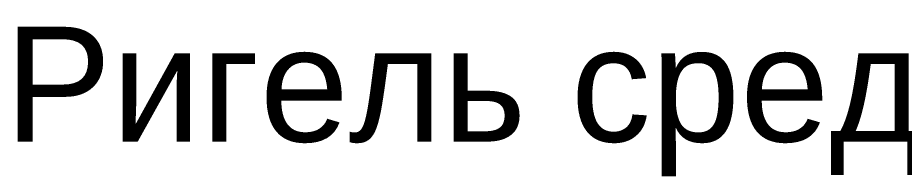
# Model space of a CAD drawing. Header units: millimetres. Extents: x 1744 to 18744, y -2272 to 2782.
# Drawn here: x 11108.64 to 11154.95, y -667.45 to -659.17 of the extents above; entities that cross this region are included whole.
import ezdxf

# ---------------------------------------------------------------- set-up
doc = ezdxf.new("R2010")
doc.units = ezdxf.units.MM
doc.layers.add('подписи', color=7, linetype='Continuous')
doc.styles.get("Standard").update_dxf_attribs({"font": 'arial.ttf'})

msp = doc.modelspace()

# ---------------------------------------------------------------- texts
at = {"layer": 'подписи'}
msp.add_text('Ригель средний', height=6, dxfattribs=at).set_placement((11107.94813988072, -665.6404626256065))

doc.saveas('drawing.dxf')
